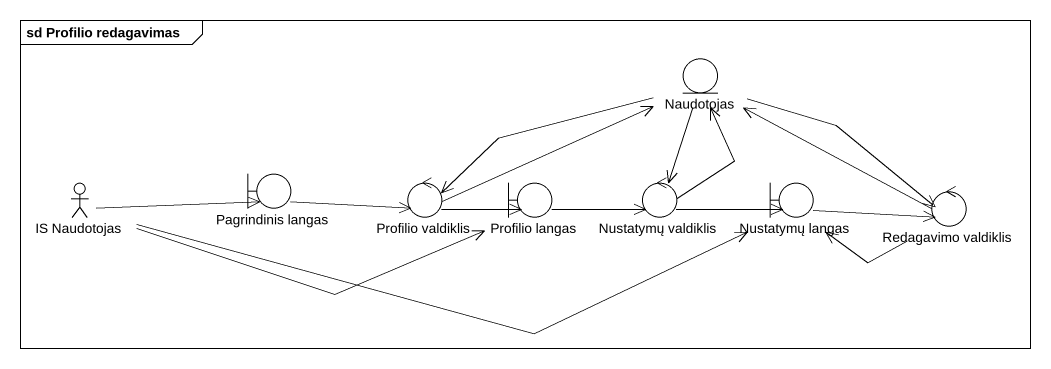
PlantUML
@startuml
mainframe sd Profilio redagavimas
entity Naudotojas
actor "IS Naudotojas" as IS_Naudotojas
boundary "Pagrindinis langas" as Pagrindinis_langas
control "Profilio valdiklis" as Profilio_valdiklis
boundary "Profilio langas" as Profilio_langas
control "Nustatymų valdiklis" as Nustatymų_valdiklis
boundary "Nustatymų langas" as Nustatymų_langas
control "Redagavimo valdiklis" as Redagavimo_valdiklis
Naudotojas -left-> Profilio_valdiklis
Naudotojas --> Nustatymų_valdiklis
Naudotojas -right-> Redagavimo_valdiklis
IS_Naudotojas -right-> Pagrindinis_langas
IS_Naudotojas -right-> Profilio_langas
IS_Naudotojas -right-> Nustatymų_langas
Pagrindinis_langas -right-> Profilio_valdiklis
Profilio_valdiklis -right-> Naudotojas
Profilio_valdiklis -right-> Profilio_langas
Profilio_langas -right-> Nustatymų_valdiklis
Nustatymų_valdiklis -up-> Naudotojas
Nustatymų_valdiklis -right-> Nustatymų_langas
Nustatymų_langas -right-> Redagavimo_valdiklis
Redagavimo_valdiklis -left-> Naudotojas
Redagavimo_valdiklis -left-> Nustatymų_langas
@enduml
